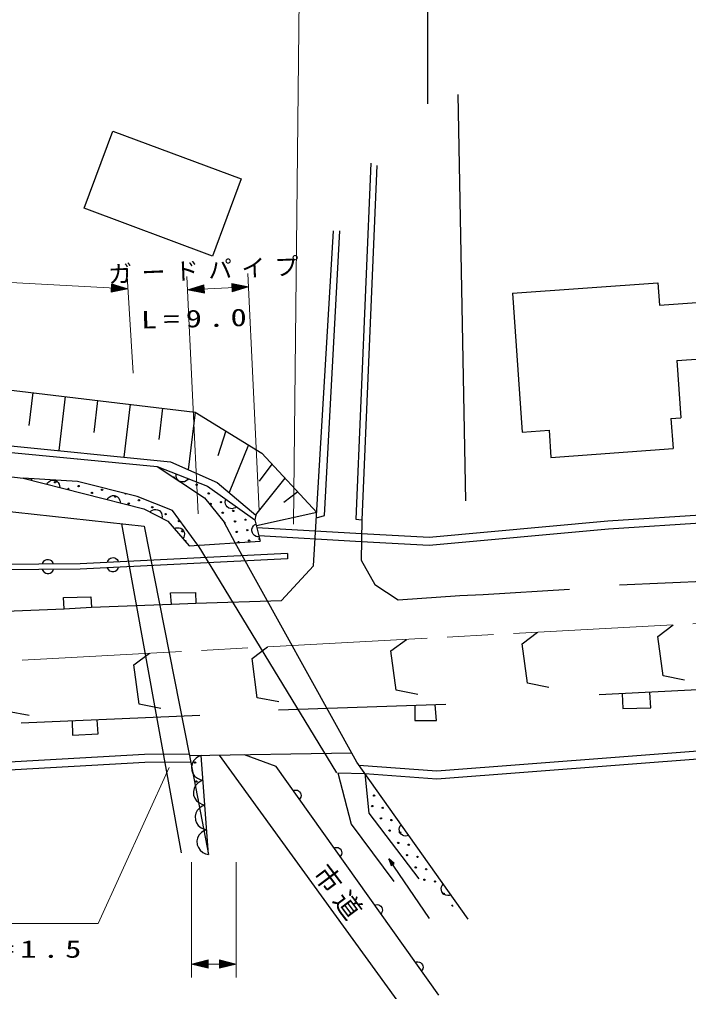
# Model space of a CAD drawing. Units: millimetres, scale not verified. Extents: x 40000 to 680000, y 20000 to 380000.
# Drawn here: x 192283 to 242582, y 242274 to 315394 of the extents above; entities that cross this region are included whole.
import ezdxf

# ---------------------------------------------------------------- set-up
doc = ezdxf.new("R2010")
doc.units = ezdxf.units.MM
doc.header["$LTSCALE"] = 1000
doc.linetypes.add('CHAIN', pattern=[18.5, 12, -1.5, 3.5, -1.5])
for name, color, linetype, lineweight in [('M-BGD', 7, 'Continuous', 25), ('M-BGD-HTXT', 7, 'Continuous', 13), ('M-BMK', 2, 'CHAIN', 13), ('M-STR-STR1', 1, 'Continuous', 25), ('M-STR-STRC', 7, 'Continuous', 25)]:
    doc.layers.add(name, color=color, linetype=linetype, lineweight=lineweight)
doc.styles.add('ＭＳ ゴシック', font='')
doc.styles.get('ＭＳ ゴシック').set_extended_font_data('MS Gothic')

msp = doc.modelspace()

# ---------------------------------------------------------------- linework, layer by layer
at = {"layer": 'M-BGD'}
for p, q in [((197139, 301187), (199310, 307000)), ((199310, 307000), (208961, 303395)), ((218697, 304575), (217580, 277811)), ((219146, 304414), (218011, 277752)), ((208961, 303395), (206790, 297582)), ((206790, 297582), (197139, 301187)), ((214399, 274289), (215899, 299501)), ((215207, 278094), (216364, 299496)), ((229340, 294805), (240276, 295590)), ((240276, 295590), (240397, 293891)), ((229340, 294805), (230084, 284345)), ((240397, 293891), (244405, 294178)), ((241705, 289734), (244706, 289950)), ((241705, 289734), (242011, 285440)), ((184729, 288341), (205489, 285864)), ((193277, 287321), (192983, 284853)), ((195720, 287029), (195234, 282961)), ((198162, 286738), (197874, 284323)), ((200604, 286446), (200129, 282466)), ((203047, 286155), (202765, 283793)), ((205489, 285863), (204971, 281525)), ((205489, 285864), (210499, 282767)), ((241260, 285386), (242011, 285440)), ((241260, 285386), (241422, 283112)), ((177963, 284707), (203630, 282112)), ((207796, 284438), (207200, 282568)), ((230084, 284345), (232093, 284489)), ((232093, 284489), (232238, 282454)), ((177627, 284167), (202626, 281769)), ((209500, 283385), (208057, 279799)), ((232238, 282454), (241422, 283112)), ((210499, 282767), (214638, 278306)), ((185247, 281709), (192560, 280901)), ((202626, 281769), (206184, 279410)), ((202626, 281769), (206423, 280298)), ((203630, 282112), (207149, 280571)), ((211260, 281947), (210299, 280668)), ((192560, 280901), (201636, 278580)), ((196643, 280647), (192560, 280901)), ((212240, 280890), (210024, 278126)), ((172804, 280444), (201660, 277275)), ((201133, 279516), (196643, 280647)), ((206423, 280298), (209985, 277754)), ((207149, 280571), (210047, 278106)), ((203781, 278450), (201133, 279516)), ((206184, 279410), (207672, 277580)), ((213205, 279851), (212151, 279052)), ((236526, 277675), (265479, 279581)), ((236573, 277077), (265534, 278983)), ((201636, 278580), (203444, 277643)), ((205692, 275845), (203781, 278450)), ((210047, 278106), (209985, 277754)), ((214638, 278306), (210094, 277311)), ((214614, 277917), (215207, 278094)), ((204471, 252704), (199980, 277460)), ((201660, 277275), (205056, 260016)), ((203444, 277643), (205047, 275803)), ((208487, 276026), (207672, 277580)), ((209985, 277754), (210378, 276149)), ((210127, 277175), (217995, 276737)), ((217580, 277811), (218011, 277752)), ((218011, 277752), (217965, 274727)), ((223077, 276448), (236526, 277675)), ((210276, 276566), (217962, 276138)), ((217995, 276737), (223077, 276448)), ((223087, 275846), (236573, 277077)), ((217961, 276138), (223087, 275846)), ((212425, 275221), (196843, 274455)), ((212425, 275221), (212444, 274822)), ((196843, 274455), (172564, 274251)), ((212444, 274822), (196855, 274055)), ((211990, 271677), (214399, 274289)), ((217965, 274727), (218997, 272901)), ((196855, 274055), (172548, 273851)), ((237390, 272876), (253090, 273554)), ((218997, 272901), (220763, 271750)), ((203626, 272267), (205512, 272290)), ((203717, 271404), (203626, 272267)), ((205512, 272290), (205535, 271495)), ((220763, 271750), (225399, 272052)), ((225399, 272052), (227143, 272149)), ((227143, 272149), (233636, 272537)), ((195606, 271926), (197650, 271972)), ((195651, 271063), (195606, 271926)), ((197650, 271972), (197696, 271177)), ((197696, 271177), (203717, 271404)), ((203717, 271404), (205535, 271495)), ((205535, 271495), (211990, 271677)), ((189491, 270813), (195651, 271063)), ((195651, 271063), (197696, 271177)), ((261235, 265857), (235862, 264590)), ((239751, 263622), (239664, 264780)), ((237588, 264676), (237636, 263555)), ((224329, 263863), (211747, 263427)), ((221997, 263783), (222008, 262671)), ((223622, 262671), (223523, 263836)), ((237636, 263555), (239751, 263622)), ((205836, 263040), (192414, 262458)), ((196252, 262625), (196259, 261562)), ((198211, 261659), (198137, 262706)), ((222008, 262671), (223622, 262671)), ((223650, 258884), (263468, 261903)), ((196259, 261562), (198211, 261659)), ((223651, 258283), (263515, 261305)), ((185305, 259193), (201691, 260120)), ((201691, 260120), (205029, 260151)), ((205029, 260151), (206486, 252581)), ((217267, 260216), (205056, 260016)), ((206486, 252581), (205944, 260030)), ((207286, 260052), (221384, 240635)), ((211580, 259214), (209199, 260084)), ((185341, 258594), (201711, 259520)), ((201711, 259520), (205147, 259552)), ((223807, 241995), (211580, 259214)), ((226006, 247719), (217653, 259522)), ((217804, 259309), (223650, 258884)), ((216213, 258727), (217213, 254863)), ((218253, 258674), (223651, 258283)), ((218253, 258674), (218541, 255687)), ((218541, 255687), (222296, 250742)), ((217213, 254863), (220419, 250558)), ((223100, 247765), (220056, 252251))]:
    msp.add_line(p, q, dxfattribs=at)
for points in [[(204991, 280853), (204912, 280760), (204821, 280691), (204692, 280623), (204568, 280607), (204446, 280616), (204301, 280672), (204205, 280748), (204124, 280843), (204072, 280981), (204052, 281094), (204058, 281214)], [(194345, 280445), (194412, 280546), (194494, 280626), (194613, 280709), (194735, 280740), (194857, 280745), (195008, 280706), (195113, 280643), (195204, 280558), (195272, 280427), (195306, 280318), (195313, 280197)], [(198882, 279284), (198950, 279386), (199032, 279465), (199151, 279548), (199273, 279579), (199395, 279584), (199545, 279545), (199651, 279482), (199742, 279397), (199809, 279266), (199843, 279157), (199851, 279036)], [(208611, 278736), (208512, 278665), (208406, 278621), (208265, 278587), (208140, 278602), (208024, 278641), (207898, 278732), (207823, 278828), (207768, 278941), (207753, 279087), (207761, 279201), (207797, 279317)], [(202096, 278341), (202184, 278425), (202283, 278484), (202418, 278538), (202543, 278541), (202663, 278518), (202801, 278446), (202889, 278361), (202959, 278257), (202995, 278115), (203004, 278001), (202984, 277881)], [(203918, 277100), (204031, 277145), (204143, 277164), (204289, 277165), (204406, 277121), (204510, 277056), (204612, 276939), (204662, 276827), (204689, 276705), (204671, 276559), (204636, 276450), (204574, 276346)], [(210301, 276466), (210180, 276478), (210071, 276513), (209941, 276579), (209857, 276671), (209795, 276777), (209758, 276928), (209764, 277050), (209796, 277171), (209880, 277292), (209960, 277374), (210063, 277437)], [(194016, 274431), (194047, 274523), (194094, 274602), (194169, 274690), (194257, 274739), (194351, 274768), (194475, 274769), (194569, 274742), (194657, 274695), (194736, 274607), (194785, 274530), (194815, 274438)], [(198908, 274556), (198935, 274650), (198979, 274730), (199051, 274822), (199136, 274874), (199229, 274907), (199353, 274913), (199448, 274889), (199538, 274846), (199620, 274762), (199672, 274686), (199707, 274596)], [(194824, 274038), (194793, 273946), (194746, 273867), (194670, 273779), (194583, 273730), (194489, 273701), (194365, 273700), (194271, 273727), (194182, 273775), (194104, 273862), (194055, 273940), (194024, 274031)], [(199707, 274195), (199679, 274102), (199635, 274022), (199564, 273930), (199478, 273878), (199386, 273845), (199262, 273839), (199167, 273862), (199076, 273906), (198994, 273990), (198942, 274066), (198908, 274156)], [(205944, 260030), (205735, 259945), (205562, 259820), (205370, 259624), (205273, 259411), (205219, 259187), (205240, 258898), (205326, 258684), (205453, 258487), (205671, 258321), (205860, 258227), (206080, 258168)], [(206080, 258168), (205871, 258083), (205697, 257958), (205506, 257761), (205409, 257548), (205355, 257324), (205376, 257035), (205462, 256822), (205588, 256625), (205806, 256458), (205996, 256364), (206215, 256305)], [(212877, 257387), (212971, 257415), (213062, 257421), (213178, 257410), (213268, 257366), (213345, 257305), (213417, 257204), (213448, 257111), (213460, 257012), (213434, 256897), (213398, 256813), (213340, 256735)], [(206215, 256305), (206006, 256220), (205833, 256095), (205641, 255899), (205544, 255686), (205490, 255462), (205511, 255173), (205597, 254959), (205724, 254763), (205942, 254596), (206131, 254502), (206351, 254443)], [(221555, 254009), (221438, 253975), (221323, 253967), (221179, 253981), (221066, 254037), (220970, 254112), (220880, 254239), (220841, 254355), (220826, 254479), (220860, 254622), (220905, 254728), (220977, 254825)], [(206351, 254443), (206142, 254358), (205968, 254233), (205776, 254036), (205680, 253823), (205626, 253599), (205647, 253311), (205732, 253097), (205859, 252900), (206077, 252733), (206267, 252639), (206486, 252581)], [(215934, 253083), (216027, 253110), (216119, 253116), (216234, 253105), (216325, 253061), (216402, 253001), (216474, 252899), (216505, 252807), (216517, 252707), (216490, 252593), (216455, 252508), (216397, 252430)], [(220085, 252209), (220417, 251907), (220242, 251788), (220085, 252208)], [(220277, 251925), (220227, 251999), (220287, 251932), (220267, 251918), (220227, 251999)], [(224715, 249544), (224598, 249510), (224483, 249502), (224339, 249516), (224226, 249572), (224130, 249647), (224040, 249774), (224001, 249890), (223986, 250014), (224020, 250157), (224065, 250263), (224137, 250360)], [(218991, 248778), (219084, 248805), (219176, 248811), (219291, 248800), (219381, 248756), (219459, 248696), (219530, 248595), (219562, 248502), (219574, 248402), (219547, 248288), (219511, 248204), (219454, 248126)], [(222047, 244473), (222141, 244501), (222232, 244507), (222348, 244496), (222438, 244452), (222515, 244391), (222587, 244290), (222619, 244197), (222631, 244098), (222604, 243983), (222568, 243899), (222511, 243821)]]:
    msp.add_lwpolyline(points, dxfattribs=at)
for points in [[(220056, 252251), (220233, 251767), (220440, 251907)], [(220113, 252166), (220391, 251912), (220247, 251814)], [(220141, 252125), (220365, 251917), (220252, 251840)], [(220170, 252082), (220339, 251922), (220257, 251866)], [(220198, 252041), (220313, 251927), (220262, 251892)]]:
    msp.add_lwpolyline(points, close=True, dxfattribs=at)
for centre in [(194958, 280577), (196725, 280299), (198492, 280021), (205595, 280398), (197730, 279779), (199497, 279501), (206516, 279740), (200501, 278981), (201264, 279223), (202268, 278702), (206648, 278951), (207437, 279083), (203273, 278182), (207568, 278294), (208357, 278425), (204278, 277662), (208489, 277636), (209278, 277768), (204520, 276899), (208620, 276847), (209409, 276978), (209541, 276189), (205482, 259495), (205585, 258085), (218937, 257015), (218802, 256227), (219590, 256092), (219455, 255303), (220244, 255168), (220109, 254380), (220898, 254245), (220763, 253456), (221551, 253321), (221416, 252533), (222205, 252398), (222070, 251609), (222858, 251474), (222723, 250686), (223512, 250551), (224165, 249627)]:
    msp.add_circle(centre, 49.8, dxfattribs=at)
for centre, start, end in [((202965, 281582), 287.93102, 184.9755), ((193191, 280855), 168.55049, 4.31099), ((203886, 280924), 336.08072, 136.8258), ((195963, 280057), 315.32855, 195.97119), ((204806, 280266), 39.64956, 73.25696), ((200259, 279743), 173.33472, 338.39948), ((207700, 277505), 309.69311, 105.70324), ((204762, 276137), 305.89552, 136.21971), ((208752, 276058), 347.20898, 200.23336), ((210330, 276321), 96.57507, 290.97593), ((205687, 256674), 295.16569, 86.58232), ((224819, 248704), 305.02034, 156.63372)]:
    msp.add_arc(centre, 49.8, start, end, dxfattribs=at)
at = {"layer": 'M-BGD-HTXT'}
for p, q in [((212884, 277425), (213472, 331708)), ((129727, 298854), (200435, 295139)), ((209453, 296282), (210304, 278421)), ((200376, 296094), (200828, 288783)), ((205723, 278203), (204872, 296064)), ((204920, 295065), (209501, 295283)), ((203533, 259131), (198195, 247387)), ((205211, 252015), (205211, 243336)), ((208567, 243336), (208567, 252015)), ((198195, 247387), (167528, 247387)), ((205211, 244336), (208567, 244336))]:
    msp.add_line(p, q, dxfattribs=at)
for points in [[(200435, 295139), (199202, 295513), (199171, 294889)], [(200179, 295152), (199254, 294979), (199276, 295416)], [(204920, 295065), (206183, 294812), (206154, 295437)], [(209501, 295283), (208238, 295536), (208267, 294912)], [(209245, 295271), (208341, 295009), (208320, 295446)], [(200055, 295158), (199303, 295023), (199320, 295367)], [(199927, 295164), (199352, 295068), (199365, 295318)], [(199802, 295171), (199401, 295112), (199409, 295268)], [(205176, 295077), (206080, 295339), (206101, 294902)], [(205301, 295083), (206035, 295290), (206052, 294947)], [(205429, 295089), (205991, 295241), (206003, 294991)], [(205553, 295095), (205946, 295192), (205954, 295036)], [(209120, 295265), (208386, 295058), (208369, 295401)], [(208992, 295259), (208430, 295107), (208418, 295357)], [(208867, 295253), (208475, 295156), (208467, 295312)], [(205211, 244336), (206461, 244024), (206461, 244649)], [(205467, 244336), (206383, 244555), (206383, 244118)], [(205592, 244336), (206336, 244508), (206336, 244164)], [(205720, 244336), (206289, 244461), (206289, 244211)], [(205845, 244336), (206242, 244414), (206242, 244258)], [(208567, 244336), (207317, 244649), (207317, 244024)], [(208310, 244336), (207395, 244118), (207395, 244555)], [(208185, 244336), (207442, 244164), (207442, 244508)], [(208057, 244336), (207488, 244211), (207488, 244461)], [(207932, 244336), (207535, 244258), (207535, 244414)]]:
    msp.add_lwpolyline(points, close=True, dxfattribs=at)
for points in [[(200307, 295145), (199205, 294934), (199231, 295465), (200304, 295146)], [(209373, 295277), (208296, 294960), (208271, 295491), (209370, 295277)], [(199452, 295188), (199674, 295177), (199451, 295157), (199454, 295219), (199674, 295177)], [(205048, 295071), (206125, 295388), (206150, 294858), (205051, 295071)], [(205903, 295112), (205681, 295101), (205902, 295143), (205905, 295081), (205681, 295101)], [(208518, 295236), (208739, 295247), (208519, 295205), (208516, 295268), (208739, 295247)], [(205339, 244336), (206430, 244602), (206430, 244071), (205342, 244336)], [(206195, 244336), (205973, 244336), (206195, 244368), (206195, 244305), (205973, 244336)], [(208438, 244336), (207348, 244071), (207348, 244602), (208435, 244336)], [(207582, 244336), (207804, 244336), (207582, 244305), (207582, 244368), (207804, 244336)]]:
    msp.add_lwpolyline(points, dxfattribs=at)
at = {"layer": 'M-BMK'}
msp.add_line((174010, 266199), (271985, 271507), dxfattribs=at)
at = {"layer": 'M-STR-STR1'}
for p, q in [((205047, 275803), (210378, 276149)), ((205692, 275845), (216129, 258729)), ((217653, 259522), (208487, 276026)), ((216213, 258727), (218253, 258674))]:
    msp.add_line(p, q, dxfattribs=at)
at = {"layer": 'M-STR-STRC'}
for p, q in [((222956, 326048), (222956, 309055)), ((225230, 309760), (225817, 279189)), ((240269, 268986), (241430, 269852)), ((230066, 268434), (231227, 269299)), ((220207, 267900), (221368, 268765)), ((230464, 265468), (230066, 268434)), ((240667, 266021), (240269, 268986)), ((200893, 266853), (202053, 267719)), ((209765, 267334), (210925, 268199)), ((220605, 264934), (220207, 267900)), ((210162, 264368), (209765, 267334)), ((201290, 263888), (200893, 266853)), ((232086, 265155), (230464, 265468)), ((242289, 265708), (240667, 266021)), ((222227, 264621), (220605, 264934)), ((211784, 264055), (210162, 264368)), ((193011, 263038), (191389, 263351)), ((202912, 263575), (201290, 263888))]:
    msp.add_line(p, q, dxfattribs=at)

# ---------------------------------------------------------------- texts
at = {"layer": 'M-BGD-HTXT', "attachment_point": 7, "style": 'ＭＳ ゴシック'}
for s, insert, char_height, rotation in [('\\T1.39;ガードパイプ', (198999, 295495), 1320, 2.5), ('\\T1.39;\\W1.35;L=9.0', (201433, 292119), 1320, 1.4), ('\\T1.25;市道', (214155, 251029), 1466, 307.093)]:
    msp.add_mtext(s, dxfattribs=dict(at, insert=insert, char_height=char_height, rotation=rotation))
at = {"layer": 'M-BGD-HTXT', "insert": (167079, 244794), "char_height": 1320, "attachment_point": 7, "style": 'ＭＳ ゴシック'}
msp.add_mtext('\\T1.39;\\W1.35;L=11.2\\~W=1.5\\~H=1.5', dxfattribs=at)

doc.saveas('drawing.dxf')
